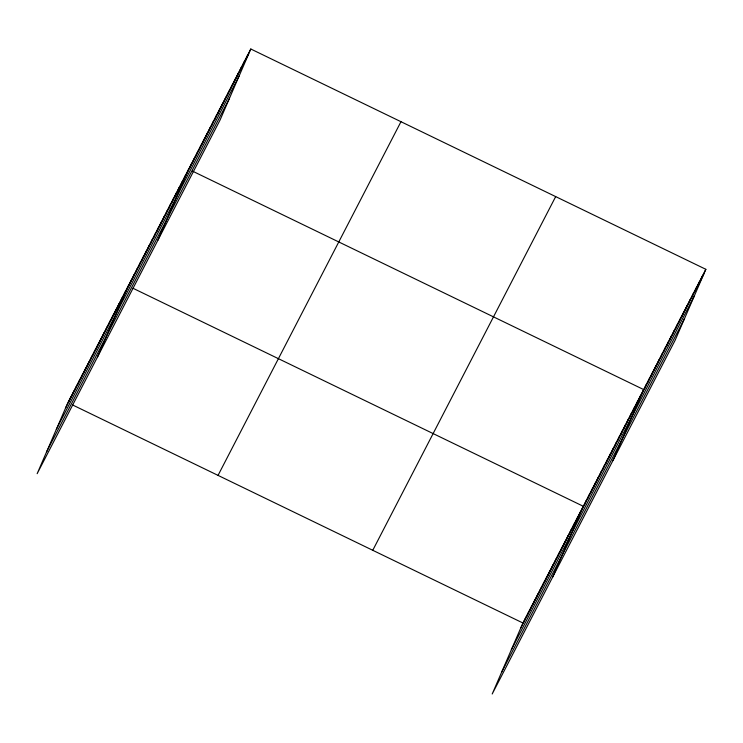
<?xml version="1.0" encoding="UTF-8"?>
<svg xmlns="http://www.w3.org/2000/svg" width="743" height="743" viewBox="0 0 743 743"><rect width="100%" height="100%" fill="white"/><g stroke="black" fill="none" stroke-linecap="round" stroke-linejoin="round"><path stroke-width="1.11" d="M68.774 401.749L70.891 396.846M71.792 395.917L73.91 391.013M74.811 390.075L76.928 385.18M77.829 384.242L79.947 379.339M80.848 378.41L82.965 373.506M83.866 372.568L85.984 367.674M86.885 366.736L89.002 361.832M89.903 360.903L92.021 355.999M92.921 355.061L95.039 350.157M95.94 349.229L98.057 344.325M98.958 343.396L101.076 338.492M101.977 337.554L104.094 332.65M104.995 331.722L107.113 326.818M108.014 325.889L110.131 320.985M111.032 320.047L113.15 315.143M114.05 314.215L116.168 309.311M117.069 308.382L119.186 303.478M120.087 302.54L122.205 297.637M123.106 296.708L125.223 291.804M97.519 356.974L128.242 285.971M129.143 285.033L131.26 280.13M132.161 279.201L134.279 274.297M135.18 273.359L137.297 268.464M138.198 267.526L140.316 262.623M141.216 261.694L143.334 256.79M144.235 255.852L146.352 250.958M147.253 250.019L149.371 245.116M150.262 244.187L152.389 239.283M153.281 238.345L155.408 233.441M156.299 232.513L158.426 227.609M159.318 226.68L161.445 221.776M162.336 220.838L164.463 215.934M165.355 215.006L167.481 210.102M168.373 209.173L170.5 204.269M171.392 203.331L173.518 198.427M174.41 197.499L176.537 192.595M177.428 191.666L179.555 186.762M180.447 185.824L182.574 180.921M183.465 179.992L185.592 175.088M157.878 240.258L188.611 169.255M189.595 168.141L191.722 163.237M192.706 162.132L194.824 157.228M195.818 156.114L197.935 151.21M198.929 150.105L201.047 145.201M202.031 144.096L204.158 139.192M205.142 138.077L207.269 133.173M208.254 132.068L210.371 127.164M211.365 126.05L213.482 121.146M214.476 120.041L216.594 115.137M217.588 114.032L219.705 109.128M220.69 108.014L222.816 103.11M223.801 102.005L225.928 97.101M226.912 95.986L229.03 91.092M230.024 89.977L232.141 85.073M233.135 83.968L235.252 79.064M236.237 77.95L238.364 73.046M239.348 71.941L241.475 67.037M242.459 65.923L244.586 61.028M245.571 59.914L247.688 55.01M250.8 49.001L220.077 120.004L37.15 473.69L67.882 402.687L250.8 49.001L705.85 269.31L675.118 340.313L492.2 693.999L522.923 622.996L705.85 269.31M523.824 622.058L525.942 617.154M526.843 616.226L528.96 611.322M529.861 610.393L531.979 605.489M532.88 604.551L534.997 599.647M535.898 598.719L538.016 593.815M538.916 592.877L541.034 587.982M541.935 587.044L544.052 582.14M544.953 581.212L547.071 576.308M547.972 575.37L550.089 570.475M550.99 569.537L553.108 564.634M554.009 563.705L556.126 558.801M557.027 557.863L559.145 552.959M560.046 552.03L562.163 547.127M563.064 546.198L565.182 541.294M566.082 540.356L568.2 535.452M569.101 534.523L571.218 529.62M572.11 528.691L574.237 523.787M575.128 522.849L577.255 517.945M578.147 517.017L580.274 512.113M552.56 577.283L583.292 506.28L132.932 288.238M584.184 505.342L586.311 500.438M587.202 499.51L589.329 494.606M590.221 493.677L592.347 488.773M593.239 487.835L595.366 482.931M596.257 482.003L598.384 477.099M599.276 476.161L601.403 471.266M602.294 470.328L604.421 465.424M605.313 464.496L607.44 459.592M608.331 458.654L610.458 453.759M611.35 452.821L613.477 447.918M614.368 446.989L616.495 442.085M617.387 441.147L619.513 436.243M620.405 435.314L622.532 430.411M623.423 429.482L625.55 424.578M626.442 423.64L628.569 418.736M629.46 417.807L631.587 412.904M632.479 411.975L634.606 407.071M635.497 406.133L637.615 401.229M638.516 400.301L640.633 395.397M612.929 460.567L643.652 389.564L192.363 171.066M644.645 388.45L646.763 383.546M647.757 382.441L649.874 377.537M650.859 376.422L652.986 371.528M653.97 370.413L656.097 365.51M657.081 364.404L659.208 359.501M660.193 358.386L662.31 353.482M663.304 352.377L665.422 347.473M666.415 346.359L668.533 341.464M669.517 340.35L671.644 335.446M672.629 334.341L674.755 329.437M675.74 328.322L677.867 323.419M678.851 322.313L680.969 317.41M681.963 316.295L684.08 311.401M685.074 310.286L687.191 305.382M688.176 304.277L690.303 299.373M691.287 298.259L693.414 293.355M694.399 292.25L696.525 287.346M697.51 286.241L699.627 281.337M700.621 280.222L702.739 275.319M65.755 407.591L248.682 53.905M56.319 429.398L239.237 75.721M46.586 451.874L229.513 98.197M218.043 475.39L400.969 121.703M372.763 550.294L555.68 196.607M520.806 627.9L703.732 274.213M511.36 649.707L694.287 296.03M501.636 672.183L684.563 318.506M72.573 404.954L522.923 622.996"/></g></svg>
